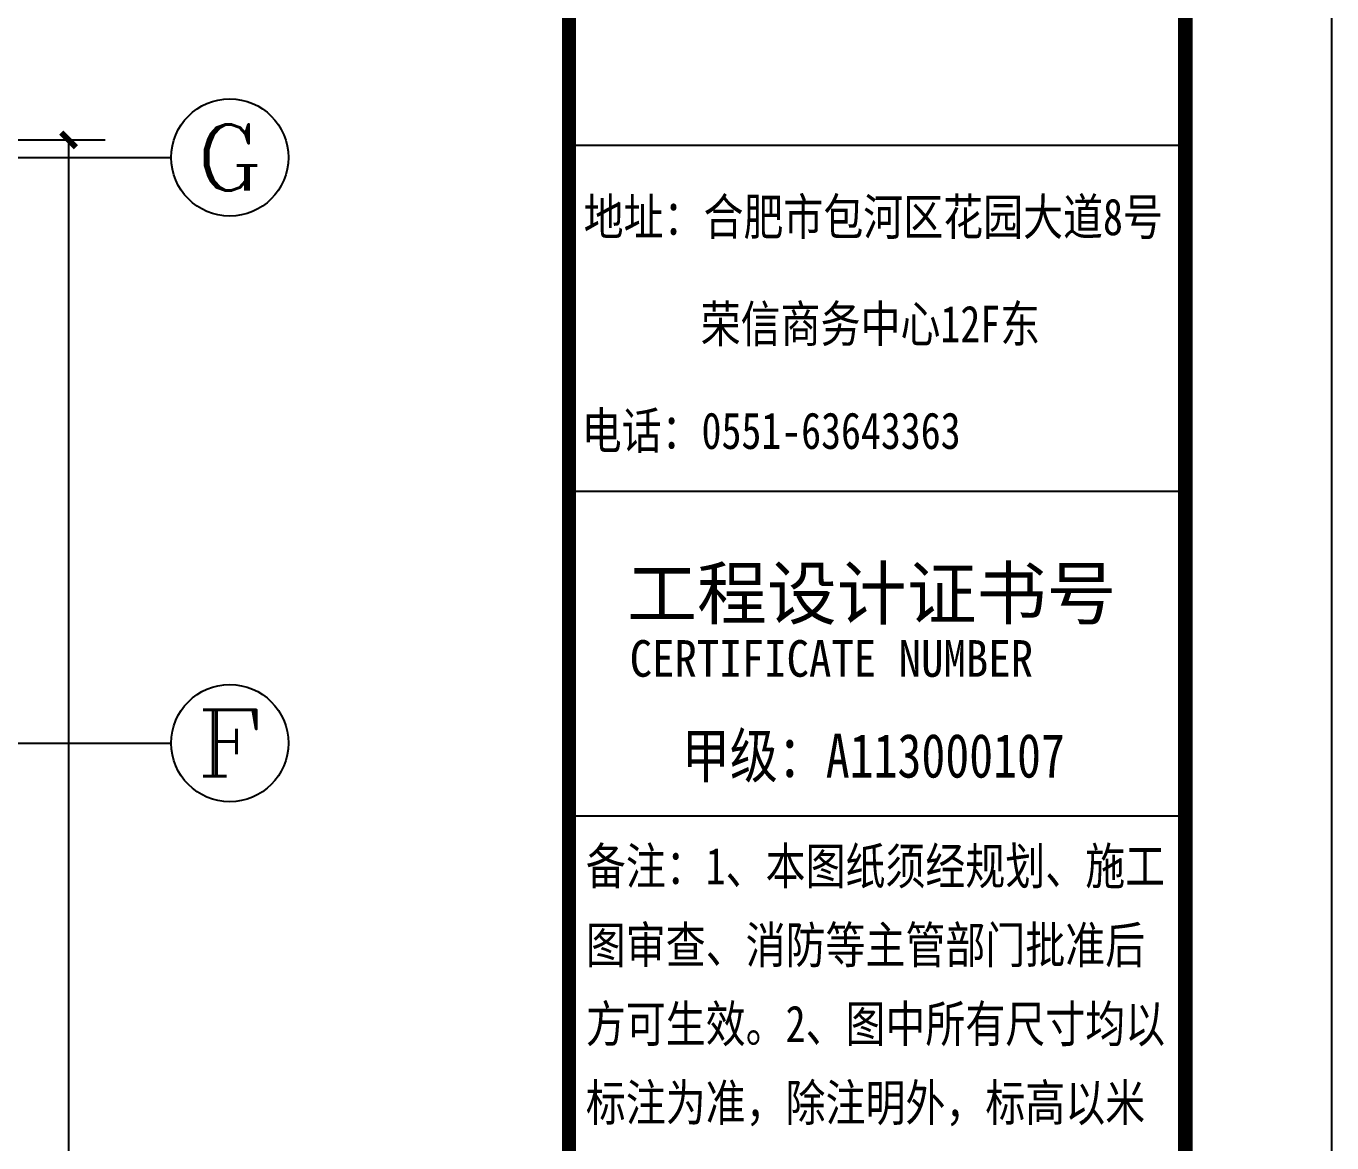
# Model space of a CAD drawing. Extents: x -191212 to 1245715665, y -234495 to 250873.
# Drawn here: x 284307 to 302138, y 78972 to 94228 of the extents above; entities that cross this region are included whole.
import ezdxf
from ezdxf.enums import TextEntityAlignment as Align

# ---------------------------------------------------------------- set-up
doc = ezdxf.new("R2010")
doc.units = 0
doc.header["$LTSCALE"] = 500
doc.layers.get('0').update_dxf_attribs({"linetype": 'CONTINUOUS'})
doc.layers.get('Defpoints').update_dxf_attribs({"linetype": 'CONTINUOUS'})
for name, color, linetype in [('0-TK', 4, 'CONTINUOUS'), ('AXIS', 3, 'CONTINUOUS'), ('AXIS_TEXT', 7, 'CONTINUOUS'), ('PUB_DIM', 3, 'CONTINUOUS'), ('PUB_TITLE', 4, 'CONTINUOUS')]:
    doc.layers.add(name, color=color, linetype=linetype)
doc.styles.add('-黑体', font='simhei.ttf', dxfattribs={"width": 0.8})
doc.styles.add('_TCH_AXIS', font='COMPLEX', dxfattribs={"bigfont": 'GBCBIG'})
doc.styles.add('_TCH_DIM_T3', font='SIMPLEX', dxfattribs={"width": 0.705882, "bigfont": 'GBCBIG'})
doc.styles.add('COMPLEX', font='COMPLEX')
doc.dimstyles.new('_TCH_ARCH&&200', dxfattribs={"dimtxt": 510, "dimasz": 200, "dimexe": 500, "dimexo": 600, "dimgap": 200, "dimtad": 1, "dimdec": 0, "dimzin": 0, "dimdsep": 46, "dimtxsty": '_TCH_DIM_T3', "dimblk": 'ARCHTICK', "dimcen": 0.09, "dimclrt": 225, "dimazin": 2, "dimtfac": 1, "dimtdec": 0, "dimtix": 1, "dimtmove": 2, "dimatfit": 3, "dimfxl": 1, "dimtolj": 1, "dimtzin": 0, "dimarcsym": 0})

# ---------------------------------------------------------------- blocks, each defined once
blk = doc.blocks.new('_AXISO')
blk.add_circle((0, 0), 0.5)
at = {"layer": 'AXIS_TEXT', "style": 'COMPLEX', "width": 1.041667}
blk.add_attdef('A', text='', height=0.56, dxfattribs=at).set_placement((-0.25, -0.28), (0.25, -0.28), align=Align.FIT)
blk = doc.blocks.new('_ArchTick')
at = {"color": 0, "linetype": 'ByBlock', "const_width": 0.4}
blk.add_lwpolyline([(-0.5, -0.5), (0.5, 0.5)], dxfattribs=at)
blk = doc.blocks.new('*D194')
at = {"layer": 'AXIS', "color": 0, "lineweight": -2}
for p, q in [((278928, 92673), (285388, 92673)), ((284888, 44193), (284888, 92673)), ((278928, 44193), (285388, 44193))]:
    blk.add_line(p, q, dxfattribs=at)
at = {"layer": 'Defpoints', "color": 0}
for p in [(278328, 92673), (284888, 92673), (278328, 44193), (202288, -44567), (204176, -44567), (202288, -46067)]:
    blk.add_point(p, dxfattribs=at)
at = {"layer": 'PUB_DIM', "color": 0, "lineweight": -2}
for p, q in [((204176, -44567), (204176, -44367)), ((202888, -44567), (204676, -44567)), ((204176, -46067), (204176, -44567)), ((202888, -46067), (204676, -46067)), ((204176, -46067), (204176, -46267))]:
    blk.add_line(p, q, dxfattribs=at)
at = {"layer": 'AXIS', "color": 0, "lineweight": -2, "xscale": 200, "yscale": 200, "zscale": 200}
for p, rotation in [((284888, 92673), 90), ((284888, 44193), 270)]:
    blk.add_blockref('_ArchTick', p, dxfattribs=dict(at, rotation=rotation))
at = {"layer": 'PUB_DIM', "color": 0, "lineweight": -2, "xscale": 200, "yscale": 200, "zscale": 200}
for p, rotation in [((204176, -44567), 270), ((204176, -46067), 90)]:
    blk.add_blockref('_ArchTick', p, dxfattribs=dict(at, rotation=rotation))
at = {"layer": 'AXIS', "color": 7, "insert": (284433, 68433), "char_height": 510, "attachment_point": 5, "rotation": 90, "style": '_TCH_DIM_T3'}
blk.add_mtext('\\A1;48480', dxfattribs=at)
at = {"layer": 'PUB_DIM', "color": 225, "insert": (203721, -45317), "char_height": 510, "attachment_point": 5, "rotation": 90, "style": '_TCH_DIM_T3'}
blk.add_mtext('\\A1;1500', dxfattribs=at)

msp = doc.modelspace()

# ---------------------------------------------------------------- linework, layer by layer
at = {"layer": '0-TK'}
for p, q in [((291719.5, 92601.9), (300138.4, 92601.9)), ((291719.5, 87874.9), (300138.4, 87874.9)), ((291719.5, 87874.9), (300138.4, 87874.9)), ((291719.5, 83439.5), (300138.4, 83439.5))]:
    msp.add_line(p, q, dxfattribs=at)
at = {"layer": '0-TK', "const_width": 192}
msp.add_lwpolyline([(291719.5, 28433.3), (291719.5, 108433.3)], dxfattribs=at)
at = {"layer": 'AXIS'}
for p, q in [((278287.8, 92433.3), (286287.8, 92433.3)), ((278287.8, 84433.3), (286287.8, 84433.3))]:
    msp.add_line(p, q, dxfattribs=at)
at = {"layer": 'PUB_TITLE'}
msp.add_lwpolyline([(153538.4, 26433.3), (302138.4, 26433.3), (302138.4, 110433.3), (153538.4, 110433.3)], close=True, dxfattribs=at)
at = {"layer": 'PUB_TITLE', "const_width": 200}
msp.add_lwpolyline([(158538.4, 28433.3), (300138.4, 28433.3), (300138.4, 108433.3), (158538.4, 108433.3)], close=True, dxfattribs=at)

# ---------------------------------------------------------------- block references
at = {"layer": 'AXIS'}
ref = msp.add_blockref('_AXISO', (287087.8, 92433.3), dxfattribs=dict(at, xscale=1600, yscale=1600, zscale=1600))
ref.add_attrib('A', 'G', dxfattribs={"layer": 'AXIS_TEXT', "height": 905.1, "style": '_TCH_AXIS', "width": 1.166667}).set_placement((286635.2, 91980.8), (287540.3, 91980.8), align=Align.FIT)
ref = msp.add_blockref('_AXISO', (287087.8, 84433.3), dxfattribs=dict(at, xscale=1600, yscale=1600, zscale=1600))
ref.add_attrib('A', 'F', dxfattribs={"layer": 'AXIS_TEXT', "height": 905.1, "style": '_TCH_AXIS', "width": 1.3125}).set_placement((286635.2, 83980.8), (287540.3, 83980.8), align=Align.FIT)

# ---------------------------------------------------------------- texts
at = {"style": '-黑体'}
for s, height, width, p in [('地址：合肥市包河区花园大道8号', 500, 0.8, (291919.9, 91372.5)), ('荣信商务中心12F东', 500, 0.8, (293518.5, 89909.7)), ('电话：0551-63643363', 500, 0.8, (291893.7, 88452)), ('CERTIFICATE NUMBER', 500, 0.9, (292548.3, 85340)), ('甲级：A113000107', 600, 0.8, (293262.4, 83962.5))]:
    msp.add_text(s, height=height, dxfattribs=dict(at, width=width)).set_placement(p)
msp.add_text('工程设计证书号', height=700, dxfattribs=at).set_placement((292512.7, 86129.6))
at = {"style": '-黑体', "width": 0.8}
for s, p in [('备注：1、本图纸须经规划、施工', (291950.4, 82753.6)), ('图审查、消防等主管部门批准后', (291950.4, 81676.2)), ('方可生效。2、图中所有尺寸均以', (291950.4, 80598.8)), ('标注为准，除注明外，标高以米', (291950.4, 79521.5))]:
    msp.add_text(s, height=500, dxfattribs=at).set_placement(p, align=Align.MIDDLE_LEFT)

# ---------------------------------------------------------------- dimensions: what is measured, and where the dimension line sits
at = {"layer": 'AXIS'}
dim = msp.add_aligned_dim(p1=(278327.8, 44193.3), p2=(278327.8, 92673.3), distance=-6560, dimstyle='_TCH_ARCH&&200', override={"dimclrt": 7}, dxfattribs=at)
dim.commit()
dim.dimension.update_dxf_attribs({"geometry": '*D194', "text_midpoint": (284432.8, 68433.3)})

doc.saveas('drawing.dxf')
